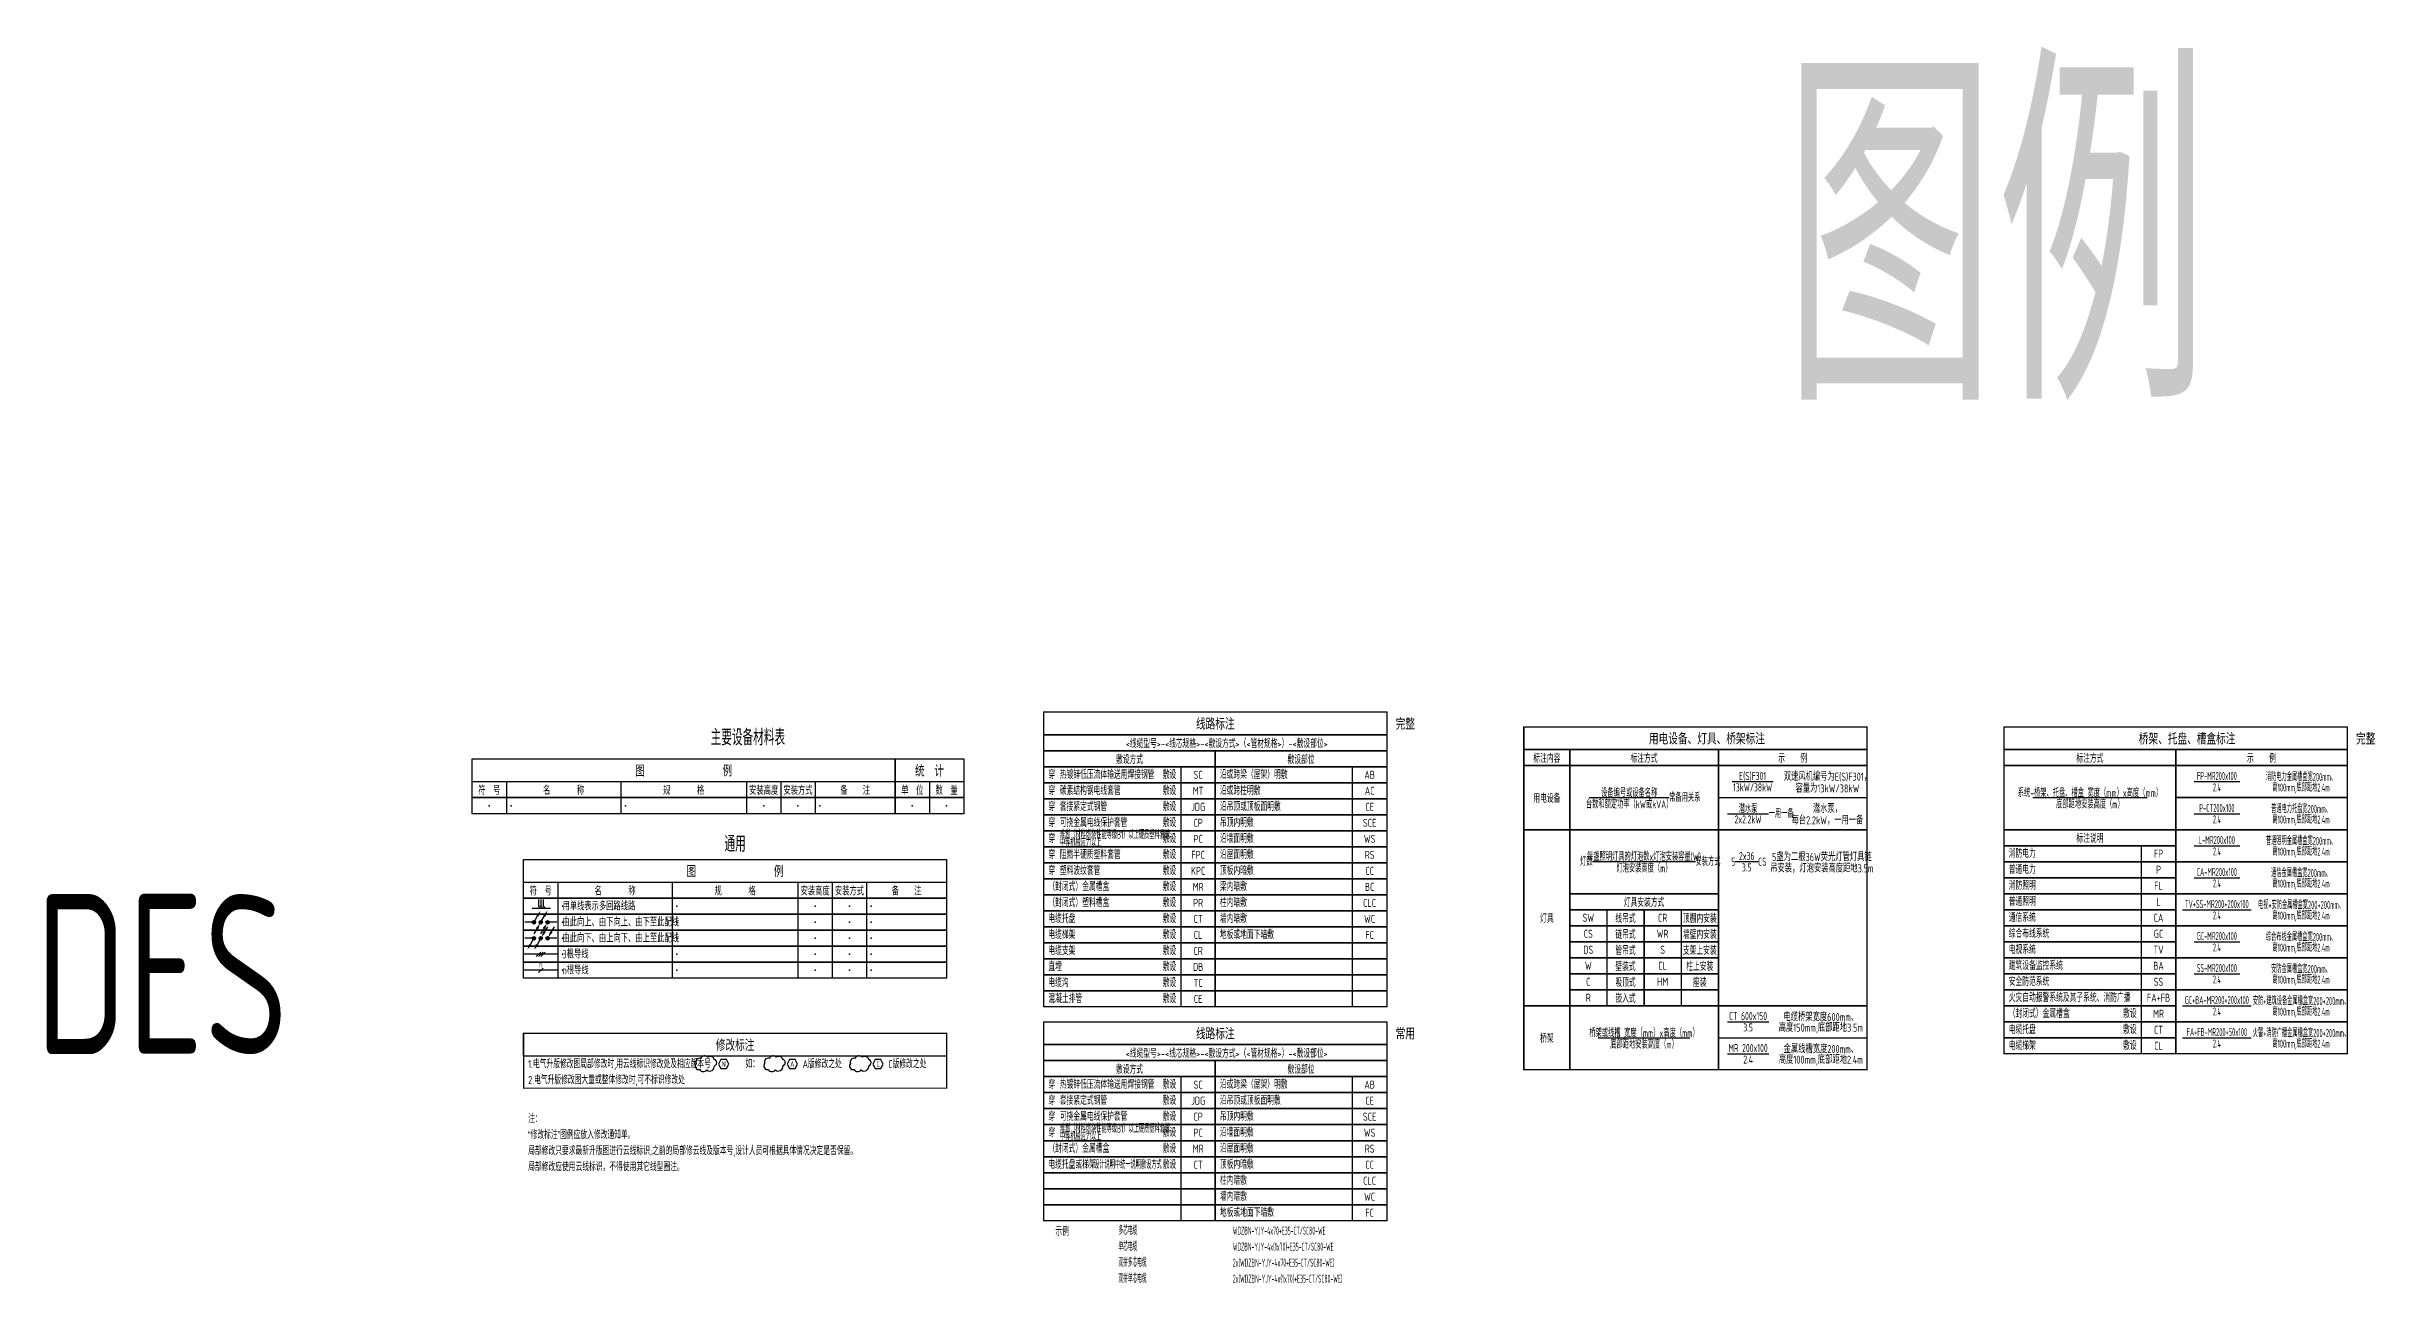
# Model space of a CAD drawing. Header units: millimetres. Extents: x -714894 to -525595, y 3400 to 234118.
# Drawn here: x -711959 to -610238, y 180025 to 234118 of the extents above; entities that cross this region are included whole.
import ezdxf
from ezdxf.enums import TextEntityAlignment as Align

# ---------------------------------------------------------------- set-up
doc = ezdxf.new("R2010")
doc.units = ezdxf.units.MM
doc.header["$LTSCALE"] = 500
for name, color, linetype in [('E-LITE-DIMS', 6, 'Continuous'), ('E-POWR-EQPM', 3, 'Continuous'), ('E-UNIV-DIAG', 2, 'Continuous'), ('E-UNIV-NOTE', 6, 'Continuous'), ('E-UNIV-REV', 6, 'Continuous'), ('E-UNIV-WIRE', 4, 'Continuous')]:
    doc.layers.add(name, color=color, linetype=linetype)
doc.styles.add('TH-STYLE3', font='tssdeng.shx', dxfattribs={"width": 0.65, "bigfont": 'tssdchn.shx'})

# ---------------------------------------------------------------- blocks, each defined once
blk = doc.blocks.new('E-BKTS1')
blk.add_line((0, -10), (185, -10))
at = {"linetype": 'Continuous'}
for p, q in [((15, -10), (15, -17)), ((65, -10), (65, -17)), ((120, -10), (120, -17)), ((135, -10), (135, -17)), ((150, -10), (150, -17))]:
    blk.add_line(p, q, dxfattribs=at)
blk.add_lwpolyline([(0, 0), (185, 0), (185, -17), (0, -17)], close=True)
at = {"layer": 'E-UNIV-NOTE', "style": 'TH-STYLE3', "width": 0.7}
for s, height, p in [('图                例', 5, (92.5, -5)), ('安装高度', 3.5, (127.5, -13.5)), ('安装方式', 3.5, (142.5, -13.5))]:
    blk.add_text(s, height=height, dxfattribs=at).set_placement(p, align=Align.MIDDLE)
at = {"layer": 'E-UNIV-NOTE', "linetype": 'Continuous', "style": 'TH-STYLE3', "width": 0.7}
for s, p in [('符  号', (7.5, -13.5)), ('名       称', (40, -13.5)), ('规       格', (92.5, -13.5)), ('备    注', (167.5, -13.5))]:
    blk.add_text(s, height=3.5, dxfattribs=at).set_placement(p, align=Align.MIDDLE)
blk = doc.blocks.new('E-BKTS2')
for p, q in [((0, 0), (185, 0)), ((0, -7), (0, 0)), ((185, 0), (185, -7)), ((185, -7), (0, -7))]:
    blk.add_line(p, q)
at = {"linetype": 'Continuous'}
for p, q in [((15, 0), (15, -7)), ((65, 0), (65, -7)), ((120, 0), (120, -7)), ((135, 0), (135, -7)), ((150, 0), (150, -7))]:
    blk.add_line(p, q, dxfattribs=at)
for p in [(7.5, -3.5), (17, -3.5), (67, -3.5), (127.5, -3.5), (142.5, -3.5), (152, -3.5)]:
    blk.add_point(p, dxfattribs=at)
blk = doc.blocks.new('E-BKTS4')
at = {"linetype": 'Continuous'}
blk.add_line((15, 0), (15, -7), dxfattribs=at)
blk.add_lwpolyline([(0, 0), (30, 0), (30, -7), (0, -7)], close=True)
for p in [(7.5, -3.5), (22.5, -3.5)]:
    blk.add_point(p, dxfattribs=at)
blk = doc.blocks.new('E-BKTS3')
blk.add_line((0, -10), (30, -10))
at = {"linetype": 'Continuous'}
blk.add_line((15, -10), (15, -17), dxfattribs=at)
blk.add_lwpolyline([(30, -17), (0, -17), (0, 0), (30, 0)], close=True)
at = {"layer": 'E-UNIV-NOTE', "linetype": 'Continuous', "style": 'TH-STYLE3', "width": 0.7}
for s, height, p in [('统  计', 5, (15, -5)), ('单  位', 3.5, (7.5, -13.5)), ('数  量', 3.5, (22.5, -13.5))]:
    blk.add_text(s, height=height, dxfattribs=at).set_placement(p, align=Align.MIDDLE)
blk = doc.blocks.new('E-ANNO12')
blk.add_lwpolyline([(-1.2, 2), (-2.3, 0), (-1.2, -2), (1.2, -2), (2.3, 0), (1.2, 2)], close=True)
at = {"style": 'TH-STYLE3', "width": 0.7}
blk.add_attdef('N', text='', height=2.5, dxfattribs=at).set_placement((0, 0), align=Align.MIDDLE)
blk = doc.blocks.new('E-BLEADER-1')
blk.add_line((0.4, 0.6), (1.6, 2.8))
at = {"const_width": 0.75}
blk.add_lwpolyline([(-0.4, 0, 1), (0.4, 0, 1)], format="xyb", close=True, dxfattribs=at)
blk.add_lwpolyline([(1.6, 2.8, 1.25, 0, 0), (2.9, 5, 0, 0, 0)], format="xyseb")
blk.add_circle((0, 0), 0.75)
blk = doc.blocks.new('E-BLEADER-2')
blk.add_line((-2.9, -5), (-1.6, -2.8))
at = {"const_width": 0.75}
blk.add_lwpolyline([(-0.4, 0, 1), (0.4, 0, 1)], format="xyb", close=True, dxfattribs=at)
blk.add_lwpolyline([(-1.6, -2.8, 1.25, 0, 0), (-0.4, -0.6, 0, 0, 0)], format="xyseb")
blk.add_circle((0, 0), 0.75)
blk = doc.blocks.new('E-anno03')
for p, q in [((-2, -1), (0, 1)), ((-1, -1), (1, 1)), ((0, -1), (2, 1))]:
    blk.add_line(p, q)
blk = doc.blocks.new('E-ANNO04')
blk.add_line((-1, -1), (1, 1))
at = {"style": 'TH-STYLE3', "width": 0.7}
blk.add_attdef('N', text='', height=2.5, dxfattribs=at).set_placement((0, 2.5), align=Align.MIDDLE)

msp = doc.modelspace()

# ---------------------------------------------------------------- linework, layer by layer
at = {"layer": 'E-POWR-EQPM'}
for p, q in [((-689920, 196420), (-690720, 196420)), ((-690445, 196820), (-690445, 196520)), ((-690345, 196420), (-690445, 196520)), ((-690345, 196820), (-690345, 196520)), ((-690345, 196520), (-690245, 196420)), ((-690245, 196820), (-690245, 196520)), ((-690245, 196520), (-690145, 196420)), ((-690645, 195820), (-691045, 195820)), ((-689645, 195820), (-690045, 195820)), ((-690645, 195120), (-691045, 195120)), ((-689645, 195120), (-690045, 195120))]:
    msp.add_line(p, q, dxfattribs=at)
at = {"layer": 'E-UNIV-DIAG'}
for p, q in [((-662345, 201920), (-662345, 202620)), ((-654845, 201920), (-654845, 202620)), ((-638845, 202670), (-638845, 203370)), ((-619845, 203370), (-611345, 203370)), ((-618845, 202670), (-618845, 203370)), ((-618845, 202670), (-611345, 202670)), ((-662345, 201220), (-662345, 201920)), ((-654845, 201220), (-654845, 201920)), ((-662345, 200520), (-662345, 201220)), ((-662345, 199820), (-662345, 200520)), ((-654845, 200520), (-654845, 201220)), ((-654845, 199820), (-654845, 200520)), ((-638845, 201270), (-632345, 201270)), ((-618845, 201270), (-611345, 201270)), ((-662345, 199120), (-662345, 199820)), ((-654845, 199120), (-654845, 199820)), ((-618845, 199870), (-611345, 199870)), ((-618845, 199170), (-618845, 199870)), ((-662345, 198420), (-662345, 199120)), ((-662345, 197720), (-662345, 198420)), ((-654845, 198420), (-654845, 199120)), ((-654845, 197720), (-654845, 198420)), ((-620345, 198470), (-620345, 199170)), ((-620345, 197770), (-620345, 198470)), ((-662345, 197020), (-662345, 197720)), ((-654845, 197020), (-654845, 197720)), ((-620345, 197070), (-620345, 197770)), ((-662345, 196320), (-662345, 197020)), ((-654845, 196320), (-654845, 197020)), ((-643720, 196370), (-643720, 195670)), ((-640470, 196370), (-640470, 195670)), ((-620345, 196370), (-620345, 197070)), ((-620345, 195670), (-620345, 196370)), ((-618845, 197070), (-611345, 197070)), ((-662345, 195620), (-662345, 196320)), ((-662345, 194920), (-662345, 195620)), ((-654845, 195620), (-654845, 196320)), ((-654845, 194920), (-654845, 195620)), ((-643720, 195670), (-643720, 194970)), ((-640470, 195670), (-640470, 194970)), ((-620345, 194970), (-620345, 195670)), ((-618845, 195670), (-611345, 195670)), ((-662345, 194220), (-662345, 194920)), ((-654845, 194220), (-654845, 194920)), ((-643720, 194970), (-643720, 194270)), ((-640470, 194970), (-640470, 194270)), ((-620345, 194270), (-620345, 194970)), ((-662345, 193520), (-662345, 194220)), ((-662345, 192820), (-662345, 193520)), ((-654845, 193520), (-654845, 194220)), ((-654845, 192820), (-654845, 193520)), ((-643720, 194270), (-643720, 193570)), ((-643720, 193570), (-643720, 192870)), ((-640470, 194270), (-640470, 193570)), ((-640470, 193570), (-640470, 192870)), ((-620345, 193570), (-620345, 194270)), ((-620345, 192870), (-620345, 193570)), ((-662345, 192120), (-662345, 192820)), ((-654845, 192120), (-654845, 192820)), ((-643720, 192870), (-643720, 192170)), ((-640470, 192870), (-640470, 192170)), ((-620345, 192170), (-620345, 192870)), ((-620345, 191470), (-620345, 192170)), ((-620345, 190770), (-620345, 191470)), ((-638845, 190770), (-632345, 190770)), ((-620345, 190070), (-620345, 190770)), ((-662345, 188370), (-662345, 189070)), ((-662345, 187670), (-662345, 188370)), ((-654845, 188370), (-654845, 189070)), ((-654845, 187670), (-654845, 188370)), ((-662345, 186970), (-662345, 187670)), ((-654845, 186970), (-654845, 187670)), ((-662345, 186270), (-662345, 186970)), ((-662345, 185570), (-662345, 186270)), ((-654845, 186270), (-654845, 186970)), ((-654845, 185570), (-654845, 186270)), ((-662345, 184870), (-662345, 185570)), ((-654845, 184870), (-654845, 185570)), ((-662345, 184170), (-662345, 184870)), ((-662345, 183470), (-662345, 184170)), ((-654845, 184170), (-654845, 184870)), ((-654845, 183470), (-654845, 184170)), ((-662345, 182770), (-662345, 183470)), ((-654845, 182770), (-654845, 183470))]:
    msp.add_line(p, q, dxfattribs=at)
at = {"layer": 'E-UNIV-DIAG', "const_width": 50}
for points in [[(-653345, 192120), (-668345, 192120), (-668345, 205020), (-653345, 205020)], [(-632345, 189370), (-647345, 189370), (-647345, 204370), (-632345, 204370)], [(-611345, 190070), (-626345, 190070), (-626345, 204370), (-611345, 204370)], [(-653345, 182770), (-668345, 182770), (-668345, 191470), (-653345, 191470)], [(-672595, 188570), (-691095, 188570), (-691095, 190970), (-672595, 190970)]]:
    msp.add_lwpolyline(points, close=True, dxfattribs=at)
at = {"layer": 'E-UNIV-DIAG'}
for points in [[(-653345, 204020), (-668345, 204020), (-668345, 205020), (-653345, 205020)], [(-653345, 203320), (-668345, 203320), (-668345, 204020), (-653345, 204020)], [(-632345, 203370), (-647345, 203370), (-647345, 204370), (-632345, 204370)], [(-611345, 203370), (-626345, 203370), (-626345, 204370), (-611345, 204370)], [(-660845, 202620), (-668345, 202620), (-668345, 203320), (-660845, 203320)], [(-660845, 201920), (-668345, 201920), (-668345, 202620), (-660845, 202620)], [(-653345, 202620), (-660845, 202620), (-660845, 203320), (-653345, 203320)], [(-653345, 201920), (-660845, 201920), (-660845, 202620), (-653345, 202620)], [(-645345, 202670), (-647345, 202670), (-647345, 203370), (-645345, 203370)], [(-645345, 199870), (-647345, 199870), (-647345, 202670), (-645345, 202670)], [(-638845, 202670), (-645345, 202670), (-645345, 203370), (-638845, 203370)], [(-638845, 199870), (-645345, 199870), (-645345, 202670), (-638845, 202670)], [(-632345, 202670), (-638845, 202670), (-638845, 203370), (-632345, 203370)], [(-632345, 199870), (-638845, 199870), (-638845, 202670), (-632345, 202670)], [(-618845, 202670), (-626345, 202670), (-626345, 203370), (-618845, 203370)], [(-618845, 199870), (-626345, 199870), (-626345, 202670), (-618845, 202670)], [(-611345, 202670), (-618845, 202670), (-618845, 203370), (-611345, 203370)], [(-618845, 202670), (-611345, 202670), (-611345, 201270), (-618845, 201270)], [(-660845, 201220), (-668345, 201220), (-668345, 201920), (-660845, 201920)], [(-653345, 201220), (-660845, 201220), (-660845, 201920), (-653345, 201920)], [(-660845, 200520), (-668345, 200520), (-668345, 201220), (-660845, 201220)], [(-660845, 199820), (-668345, 199820), (-668345, 200520), (-660845, 200520)], [(-653345, 200520), (-660845, 200520), (-660845, 201220), (-653345, 201220)], [(-653345, 199820), (-660845, 199820), (-660845, 200520), (-653345, 200520)], [(-618845, 201270), (-611345, 201270), (-611345, 199870), (-618845, 199870)], [(-660845, 199120), (-668345, 199120), (-668345, 199820), (-660845, 199820)], [(-653345, 199120), (-660845, 199120), (-660845, 199820), (-653345, 199820)], [(-645345, 192170), (-647345, 192170), (-647345, 199870), (-645345, 199870)], [(-638845, 197070), (-645345, 197070), (-645345, 199870), (-638845, 199870)], [(-632345, 192170), (-638845, 192170), (-638845, 199870), (-632345, 199870)], [(-618845, 199170), (-626345, 199170), (-626345, 199870), (-618845, 199870)], [(-618845, 199870), (-611345, 199870), (-611345, 198470), (-618845, 198470)], [(-660845, 198420), (-668345, 198420), (-668345, 199120), (-660845, 199120)], [(-660845, 197720), (-668345, 197720), (-668345, 198420), (-660845, 198420)], [(-653345, 198420), (-660845, 198420), (-660845, 199120), (-653345, 199120)], [(-653345, 197720), (-660845, 197720), (-660845, 198420), (-653345, 198420)], [(-618845, 198470), (-626345, 198470), (-626345, 199170), (-618845, 199170)], [(-618845, 197770), (-626345, 197770), (-626345, 198470), (-618845, 198470)], [(-618845, 198470), (-611345, 198470), (-611345, 197070), (-618845, 197070)], [(-660845, 197020), (-668345, 197020), (-668345, 197720), (-660845, 197720)], [(-653345, 197020), (-660845, 197020), (-660845, 197720), (-653345, 197720)], [(-618845, 197070), (-626345, 197070), (-626345, 197770), (-618845, 197770)], [(-660845, 196320), (-668345, 196320), (-668345, 197020), (-660845, 197020)], [(-653345, 196320), (-660845, 196320), (-660845, 197020), (-653345, 197020)], [(-638845, 196370), (-645345, 196370), (-645345, 197070), (-638845, 197070)], [(-642095, 195670), (-645345, 195670), (-645345, 196370), (-642095, 196370)], [(-638845, 195670), (-642095, 195670), (-642095, 196370), (-638845, 196370)], [(-618845, 196370), (-626345, 196370), (-626345, 197070), (-618845, 197070)], [(-618845, 195670), (-626345, 195670), (-626345, 196370), (-618845, 196370)], [(-618845, 197070), (-611345, 197070), (-611345, 195670), (-618845, 195670)], [(-660845, 195620), (-668345, 195620), (-668345, 196320), (-660845, 196320)], [(-660845, 194920), (-668345, 194920), (-668345, 195620), (-660845, 195620)], [(-653345, 195620), (-660845, 195620), (-660845, 196320), (-653345, 196320)], [(-653345, 194920), (-660845, 194920), (-660845, 195620), (-653345, 195620)], [(-642095, 194970), (-645345, 194970), (-645345, 195670), (-642095, 195670)], [(-638845, 194970), (-642095, 194970), (-642095, 195670), (-638845, 195670)], [(-618845, 194970), (-626345, 194970), (-626345, 195670), (-618845, 195670)], [(-618845, 195670), (-611345, 195670), (-611345, 194270), (-618845, 194270)], [(-660845, 194220), (-668345, 194220), (-668345, 194920), (-660845, 194920)], [(-653345, 194220), (-660845, 194220), (-660845, 194920), (-653345, 194920)], [(-642095, 194270), (-645345, 194270), (-645345, 194970), (-642095, 194970)], [(-638845, 194270), (-642095, 194270), (-642095, 194970), (-638845, 194970)], [(-618845, 194270), (-626345, 194270), (-626345, 194970), (-618845, 194970)], [(-660845, 193520), (-668345, 193520), (-668345, 194220), (-660845, 194220)], [(-660845, 192820), (-668345, 192820), (-668345, 193520), (-660845, 193520)], [(-653345, 193520), (-660845, 193520), (-660845, 194220), (-653345, 194220)], [(-653345, 192820), (-660845, 192820), (-660845, 193520), (-653345, 193520)], [(-642095, 193570), (-645345, 193570), (-645345, 194270), (-642095, 194270)], [(-642095, 192870), (-645345, 192870), (-645345, 193570), (-642095, 193570)], [(-638845, 193570), (-642095, 193570), (-642095, 194270), (-638845, 194270)], [(-638845, 192870), (-642095, 192870), (-642095, 193570), (-638845, 193570)], [(-618845, 193570), (-626345, 193570), (-626345, 194270), (-618845, 194270)], [(-618845, 192870), (-626345, 192870), (-626345, 193570), (-618845, 193570)], [(-618845, 194270), (-611345, 194270), (-611345, 192870), (-618845, 192870)], [(-660845, 192120), (-668345, 192120), (-668345, 192820), (-660845, 192820)], [(-653345, 192120), (-660845, 192120), (-660845, 192820), (-653345, 192820)], [(-642095, 192170), (-645345, 192170), (-645345, 192870), (-642095, 192870)], [(-638845, 192170), (-642095, 192170), (-642095, 192870), (-638845, 192870)], [(-618845, 192170), (-626345, 192170), (-626345, 192870), (-618845, 192870)], [(-618845, 192870), (-611345, 192870), (-611345, 191470), (-618845, 191470)], [(-653345, 190470), (-668345, 190470), (-668345, 191470), (-653345, 191470)], [(-645345, 189370), (-647345, 189370), (-647345, 192170), (-645345, 192170)], [(-638845, 189370), (-645345, 189370), (-645345, 192170), (-638845, 192170)], [(-632345, 189370), (-638845, 189370), (-638845, 192170), (-632345, 192170)], [(-618845, 191470), (-626345, 191470), (-626345, 192170), (-618845, 192170)], [(-618845, 190770), (-626345, 190770), (-626345, 191470), (-618845, 191470)], [(-618845, 191470), (-611345, 191470), (-611345, 190070), (-618845, 190070)], [(-672595, 189970), (-691095, 189970), (-691095, 190970), (-672595, 190970)], [(-653345, 189770), (-668345, 189770), (-668345, 190470), (-653345, 190470)], [(-618845, 190070), (-626345, 190070), (-626345, 190770), (-618845, 190770)], [(-660845, 189070), (-668345, 189070), (-668345, 189770), (-660845, 189770)], [(-653345, 189070), (-660845, 189070), (-660845, 189770), (-653345, 189770)], [(-660845, 188370), (-668345, 188370), (-668345, 189070), (-660845, 189070)], [(-660845, 187670), (-668345, 187670), (-668345, 188370), (-660845, 188370)], [(-653345, 188370), (-660845, 188370), (-660845, 189070), (-653345, 189070)], [(-653345, 187670), (-660845, 187670), (-660845, 188370), (-653345, 188370)], [(-660845, 186970), (-668345, 186970), (-668345, 187670), (-660845, 187670)], [(-653345, 186970), (-660845, 186970), (-660845, 187670), (-653345, 187670)], [(-660845, 186270), (-668345, 186270), (-668345, 186970), (-660845, 186970)], [(-660845, 185570), (-668345, 185570), (-668345, 186270), (-660845, 186270)], [(-653345, 186270), (-660845, 186270), (-660845, 186970), (-653345, 186970)], [(-653345, 185570), (-660845, 185570), (-660845, 186270), (-653345, 186270)], [(-660845, 184870), (-668345, 184870), (-668345, 185570), (-660845, 185570)], [(-653345, 184870), (-660845, 184870), (-660845, 185570), (-653345, 185570)], [(-660845, 184170), (-668345, 184170), (-668345, 184870), (-660845, 184870)], [(-660845, 183470), (-668345, 183470), (-668345, 184170), (-660845, 184170)], [(-653345, 184170), (-660845, 184170), (-660845, 184870), (-653345, 184870)], [(-653345, 183470), (-660845, 183470), (-660845, 184170), (-653345, 184170)], [(-660845, 182770), (-668345, 182770), (-668345, 183470), (-660845, 183470)], [(-653345, 182770), (-660845, 182770), (-660845, 183470), (-653345, 183470)]]:
    msp.add_lwpolyline(points, close=True, dxfattribs=at)
at = {"layer": 'E-UNIV-NOTE'}
for p, q in [((-638245, 201970), (-636445, 201970)), ((-618043, 201970), (-616043, 201970)), ((-644495, 201270), (-640995, 201270)), ((-638445, 200570), (-636645, 200570)), ((-625095, 201270), (-620095, 201270)), ((-618043, 200570), (-616043, 200570)), ((-639845, 198470), (-644345, 198470)), ((-637104, 198470), (-638104, 198470)), ((-618043, 199170), (-616043, 199170)), ((-618043, 197770), (-616043, 197770)), ((-618543, 196370), (-615543, 196370)), ((-618043, 194970), (-616043, 194970)), ((-618043, 193570), (-616043, 193570)), ((-638443, 191470), (-636643, 191470)), ((-618543, 192170), (-615543, 192170)), ((-644095, 190770), (-640095, 190770)), ((-618543, 190770), (-615543, 190770)), ((-638443, 190070), (-636643, 190070))]:
    msp.add_line(p, q, dxfattribs=at)
at = {"layer": 'E-UNIV-REV'}
for points in [[(-682752, 189542, 0.7220598), (-682750, 189823, 0.5205671), (-683043, 189917, 0.5205671), (-683354, 189870, 0.6294981), (-683553, 189644, 0.7100987), (-683392, 189380, 0.5205671), (-683081, 189361, 0.6745122), (-682752, 189542)], [(-679752, 189542, 0.7220598), (-679750, 189823, 0.5205671), (-680043, 189917, 0.5205671), (-680354, 189870, 0.6294981), (-680553, 189644, 0.7100987), (-680392, 189380, 0.5205671), (-680081, 189361, 0.6745122), (-679752, 189542)], [(-676002, 189542, 0.7220598), (-676000, 189823, 0.5205671), (-676293, 189917, 0.5205671), (-676604, 189870, 0.6294981), (-676803, 189644, 0.7100987), (-676642, 189380, 0.5205671), (-676331, 189361, 0.6745122), (-676002, 189542)]]:
    msp.add_lwpolyline(points, format="xyb", close=True, dxfattribs=at)
at = {"layer": 'E-UNIV-WIRE'}
for p, q in [((-689595, 194420), (-691095, 194420)), ((-689595, 193720), (-691095, 193720))]:
    msp.add_line(p, q, dxfattribs=at)

# ---------------------------------------------------------------- block references
at = {"layer": 'E-LITE-DIMS', "xscale": 100, "yscale": 100, "zscale": 100}
msp.add_blockref('E-anno03', (-690345, 194420), dxfattribs=at)
msp.add_blockref('E-ANNO04', (-690345, 193720), dxfattribs=at).add_auto_attribs({'N': 'n'})
at = {"layer": 'E-POWR-EQPM', "xscale": 100, "yscale": 100, "zscale": 100}
for name, p in [('E-BLEADER-1', (-690645, 195820)), ('E-BLEADER-1', (-690345, 195820)), ('E-BLEADER-2', (-690345, 195820)), ('E-BLEADER-2', (-690045, 195820))]:
    msp.add_blockref(name, p, dxfattribs=at)
at = {"layer": 'E-POWR-EQPM', "xscale": 100, "yscale": 100, "zscale": 100, "rotation": 180}
for name, p in [('E-BLEADER-2', (-690345, 195120)), ('E-BLEADER-2', (-690045, 195120)), ('E-BLEADER-1', (-690645, 195120)), ('E-BLEADER-1', (-690345, 195120))]:
    msp.add_blockref(name, p, dxfattribs=at)
at = {"layer": 'E-UNIV-DIAG', "xscale": 100, "yscale": 100, "zscale": 100}
for name, p in [('E-BKTS1', (-693345, 202970)), ('E-BKTS3', (-674845, 202970)), ('E-BKTS2', (-693345, 201270)), ('E-BKTS4', (-674845, 201270)), ('E-BKTS1', (-691095, 198570)), ('E-BKTS2', (-691095, 196870)), ('E-BKTS2', (-691095, 196170)), ('E-BKTS2', (-691095, 195470)), ('E-BKTS2', (-691095, 194770)), ('E-BKTS2', (-691095, 194070))]:
    msp.add_blockref(name, p, dxfattribs=at)
at = {"layer": 'E-UNIV-REV', "xscale": 100, "yscale": 100, "zscale": 100}
for p, values in [((-682345, 189620), {'N': 'N'}), ((-679345, 189620), {'N': 'A'}), ((-675595, 189620), {'N': 'C'})]:
    msp.add_blockref('E-ANNO12', p, dxfattribs=at).add_auto_attribs(values)

# ---------------------------------------------------------------- texts
at = {"layer": 'E-UNIV-NOTE', "style": 'TH-STYLE3'}
for s, height, width, p in [('图例', 14000, 0.7, (-626685, 226390)), ('线路标注', 500, 0.65, (-660845, 204520)), ('完整', 500, 0.65, (-652535, 204520)), ('主要设备材料表', 700, 0.7, (-681287, 203942)), ('<线缆型号>-<线芯规格>-<敷设方式>（<管材规格>）-<敷设部位>', 350, 0.65, (-660345, 203670)), ('用电设备、灯具、桥架标注', 500, 0.65, (-639345, 203870)), ('桥架、托盘、槽盒标注', 500, 0.65, (-618345, 203870)), ('完整', 500, 0.65, (-610535, 203870)), ('敷设方式', 350, 0.65, (-664595, 202970)), ('SC', 350, 0.65, (-661595, 202270)), ('敷设部位', 350, 0.65, (-657095, 202970)), ('AB', 350, 0.65, (-654095, 202270)), ('标注内容', 350, 0.65, (-646345, 203020)), ('标注方式', 350, 0.65, (-642095, 203020)), ('E(S)F301', 350, 0.6, (-637345, 202220)), ('示    例', 350, 0.65, (-635595, 203020)), ('双速风机编号为E(S)F301，', 350, 0.7, (-634074, 202220)), ('标注方式', 350, 0.65, (-622595, 203020)), ('示    例', 350, 0.65, (-615095, 203020)), ('MT', 350, 0.65, (-661595, 201570)), ('AC', 350, 0.65, (-654095, 201570)), ('用电设备', 350, 0.65, (-646345, 201270)), ('设备编号或设备名称', 350, 0.6, (-642745, 201520)), ('13kW/38kW', 350, 0.6, (-637345, 201720)), ('容量为13kW/38kW', 350, 0.7, (-634074, 201720)), ('系统-桥架、托盘、槽盒 宽度（mm）x高度（mm）', 350, 0.6, (-622595, 201520)), ('FP-MR200x100', 350, 0.5, (-617043, 202220)), ('2.4', 350, 0.5, (-617043, 201720)), ('消防电力金属槽盒宽200mm、', 350, 0.5, (-613363, 202220)), ('高100mm,底部距地2.4m', 350, 0.5, (-613363, 201720)), ('JDG', 350, 0.65, (-661595, 200870)), ('CE', 350, 0.65, (-654095, 200870)), ('台数和额定功率（kW或kVA）', 350, 0.6, (-642745, 201020)), ('2x2.2kW', 350, 0.6, (-637545, 200320)), ('潜水泵', 350, 0.6, (-637545, 200820)), ('每台2.2kW，一用一备', 350, 0.7, (-634074, 200320)), ('潜水泵，', 350, 0.7, (-634074, 200820)), ('底部距地安装高度（m）', 350, 0.6, (-622595, 201020)), ('P-CT200x100', 350, 0.5, (-617043, 200820)), ('2.4', 350, 0.5, (-617043, 200320)), ('普通电力托盘宽200mm、', 350, 0.5, (-613363, 200820)), ('高100mm,底部距地2.4m', 350, 0.5, (-613363, 200320)), ('通用', 700, 0.7, (-681845, 199270)), ('CP', 350, 0.65, (-661595, 200170)), ('PC', 350, 0.65, (-661595, 199470)), ('SCE', 350, 0.65, (-654095, 200170)), ('WS', 350, 0.65, (-654095, 199470)), ('标注说明', 350, 0.65, (-622595, 199520)), ('L-MR200x100', 350, 0.5, (-617043, 199420)), ('普通照明金属槽盒宽200mm、', 350, 0.5, (-613363, 199420)), ('FPC', 350, 0.65, (-661595, 198770)), ('RS', 350, 0.65, (-654095, 198770)), ('每盏照明灯具的灯泡数x灯泡安装容量(W)', 350, 0.6, (-642095, 198720)), ('灯泡安装高度（m）', 350, 0.6, (-642095, 198220)), ('2x36', 350, 0.6, (-637604, 198720)), ('3.5', 350, 0.6, (-637604, 198220)), ('吊安装，灯泡安装高度距地3.5m', 350, 0.7, (-634318, 198220)), ('5盏为二根36W荧光灯管灯具链', 350, 0.7, (-634318, 198720)), ('FP', 350, 0.65, (-619595, 198820)), ('2.4', 350, 0.5, (-617043, 198920)), ('高100mm,底部距地2.4m', 350, 0.5, (-613363, 198920)), ('KPC', 350, 0.65, (-661595, 198070)), ('MR', 350, 0.65, (-661595, 197370)), ('BC', 350, 0.65, (-654095, 197370)), ('CC', 350, 0.65, (-654095, 198070)), ('FL', 350, 0.65, (-619595, 197420)), ('P', 350, 0.65, (-619595, 198120)), ('CA-MR200x100', 350, 0.5, (-617043, 198020)), ('2.4', 350, 0.5, (-617043, 197520)), ('通信金属槽盒宽200mm、', 350, 0.5, (-613363, 198020)), ('高100mm,底部距地2.4m', 350, 0.5, (-613363, 197520)), ('DES', 7000, 0.7, (-706924, 193567)), ('PR', 350, 0.65, (-661595, 196670)), ('CLC', 350, 0.65, (-654095, 196670)), ('灯具安装方式', 350, 0.65, (-642095, 196720)), ('L', 350, 0.65, (-619595, 196720)), ('TV+SS-MR200+200x100', 350, 0.5, (-617043, 196620)), ('电视+安防金属槽盒宽200+200mm、', 350, 0.5, (-613363, 196620)), ('高100mm,底部距地2.4m', 350, 0.5, (-613363, 196120)), ('CT', 350, 0.65, (-661595, 195970)), ('CL', 350, 0.65, (-661595, 195270)), ('WC', 350, 0.65, (-654095, 195970)), ('FC', 350, 0.65, (-654095, 195270)), ('灯具', 350, 0.65, (-646345, 196020)), ('SW', 350, 0.65, (-644532, 196020)), ('CS', 350, 0.65, (-644532, 195320)), ('链吊式', 350, 0.65, (-642907, 195320)), ('线吊式', 350, 0.65, (-642907, 196020)), ('WR', 350, 0.65, (-641282, 195320)), ('CR', 350, 0.65, (-641282, 196020)), ('墙壁内安装', 350, 0.65, (-639657, 195320)), ('顶棚内安装', 350, 0.65, (-639657, 196020)), ('CA', 350, 0.65, (-619595, 196020)), ('GC', 350, 0.65, (-619595, 195320)), ('GC-MR200x100', 350, 0.5, (-617043, 195220)), ('2.4', 350, 0.5, (-617043, 196120)), ('综合布线金属槽盒宽200mm、', 350, 0.5, (-613363, 195220)), ('CR', 350, 0.65, (-661595, 194570)), ('DS', 350, 0.65, (-644532, 194620)), ('管吊式', 350, 0.65, (-642907, 194620)), ('S', 350, 0.65, (-641282, 194620)), ('支架上安装', 350, 0.65, (-639657, 194620)), ('TV', 350, 0.65, (-619595, 194620)), ('2.4', 350, 0.5, (-617043, 194720)), ('高100mm,底部距地2.4m', 350, 0.5, (-613363, 194720)), ('DB', 350, 0.65, (-661595, 193870)), ('TC', 350, 0.65, (-661595, 193170)), ('W', 350, 0.65, (-644532, 193920)), ('C', 350, 0.65, (-644532, 193220)), ('壁装式', 350, 0.65, (-642907, 193920)), ('吸顶式', 350, 0.65, (-642907, 193220)), ('HM', 350, 0.65, (-641282, 193220)), ('CL', 350, 0.65, (-641282, 193920)), ('柱上安装', 350, 0.65, (-639657, 193920)), ('座装', 350, 0.65, (-639657, 193220)), ('BA', 350, 0.65, (-619595, 193920)), ('SS', 350, 0.65, (-619595, 193220)), ('SS-MR200x100', 350, 0.5, (-617043, 193820)), ('2.4', 350, 0.5, (-617043, 193320)), ('安防金属槽盒宽200mm、', 350, 0.5, (-613363, 193820)), ('高100mm,底部距地2.4m', 350, 0.5, (-613363, 193320)), ('CE', 350, 0.65, (-661595, 192470)), ('R', 350, 0.65, (-644532, 192520)), ('嵌入式', 350, 0.65, (-642907, 192520)), ('FA+FB', 350, 0.65, (-619595, 192520)), ('GC+BA-MR200+200x100', 350, 0.5, (-617043, 192420)), ('安防+建筑设备金属槽盒宽200+200mm、', 350, 0.5, (-613363, 192420)), ('线路标注', 500, 0.65, (-660845, 190970)), ('常用', 500, 0.65, (-652535, 190970)), ('CT 600x150', 350, 0.6, (-637543, 191720)), ('3.5', 350, 0.6, (-637543, 191220)), ('高度150mm,底部距地3.5m', 350, 0.7, (-634363, 191220)), ('电缆桥架宽度600mm、', 350, 0.7, (-634363, 191720)), ('MR', 350, 0.65, (-619595, 191820)), ('CT', 350, 0.65, (-619595, 191120)), ('2.4', 350, 0.5, (-617043, 191920)), ('高100mm,底部距地2.4m', 350, 0.5, (-613363, 191920)), ('修改标注', 500, 0.65, (-681845, 190470)), ('<线缆型号>-<线芯规格>-<敷设方式>（<管材规格>）-<敷设部位>', 350, 0.65, (-660345, 190120)), ('桥架', 350, 0.65, (-646345, 190770)), ('桥架或线槽 宽度（mm）x高度（mm）', 350, 0.6, (-642095, 191020)), ('底部距地安装高度（m）', 350, 0.6, (-642095, 190520)), ('MR 200x100', 350, 0.6, (-637543, 190320)), ('金属线槽宽度200mm、', 350, 0.7, (-634363, 190320)), ('CL', 350, 0.65, (-619595, 190420)), ('FA+FB-MR200+50x100', 350, 0.5, (-617043, 191020)), ('2.4', 350, 0.5, (-617043, 190520)), ('火警+消防广播金属槽盒宽200+200mm、', 350, 0.5, (-613363, 191020)), ('高100mm,底部距地2.4m', 350, 0.5, (-613363, 190520)), ('敷设方式', 350, 0.65, (-664595, 189420)), ('敷设部位', 350, 0.65, (-657095, 189420)), ('2.4', 350, 0.6, (-637543, 189820)), ('高度100mm,底部距地2.4m', 350, 0.7, (-634363, 189820)), ('JDG', 350, 0.65, (-661595, 188020)), ('SC', 350, 0.65, (-661595, 188720)), ('AB', 350, 0.65, (-654095, 188720)), ('CE', 350, 0.65, (-654095, 188020)), ('CP', 350, 0.65, (-661595, 187320)), ('SCE', 350, 0.65, (-654095, 187320)), ('PC', 350, 0.65, (-661595, 186620)), ('WS', 350, 0.65, (-654095, 186620)), ('MR', 350, 0.65, (-661595, 185920)), ('CT', 350, 0.65, (-661595, 185220)), ('RS', 350, 0.65, (-654095, 185920)), ('CC', 350, 0.65, (-654095, 185220)), ('CLC', 350, 0.65, (-654095, 184520)), ('WC', 350, 0.65, (-654095, 183820)), ('FC', 350, 0.65, (-654095, 183120)), ('示例', 350, 0.65, (-667542, 182335))]:
    msp.add_text(s, height=height, dxfattribs=dict(at, width=width)).set_placement(p, align=Align.MIDDLE)
for s, width, p in [('穿', 0.65, (-668145, 202270)), ('热镀锌低压流体输送用焊接钢管', 0.65, (-667645, 202270)), ('敷设', 0.65, (-663145, 202270)), ('沿或跨梁（屋架）明敷', 0.65, (-660645, 202270)), ('穿', 0.65, (-668145, 201570)), ('碳素结构钢电线套管', 0.65, (-667645, 201570)), ('敷设', 0.65, (-663145, 201570)), ('沿或跨柱明敷', 0.65, (-660645, 201570)), ('常备用关系', 0.6, (-640995, 201270)), ('穿', 0.65, (-668145, 200870)), ('套接紧定式钢管', 0.65, (-667645, 200870)), ('敷设', 0.65, (-663145, 200870)), ('沿吊顶或顶板面明敷', 0.65, (-660645, 200870)), ('一用一备', 0.6, (-636645, 200570)), ('穿', 0.65, (-668145, 200170)), ('穿', 0.65, (-668145, 199470)), ('难燃（材料燃烧性能等级B1）以上硬质塑料套管', 0.5, (-667645, 199645)), ('可挠金属电线保护套管', 0.65, (-667645, 200170)), ('中等机械应力以上', 0.5, (-667645, 199295)), ('敷设', 0.65, (-663145, 200170)), ('敷设', 0.65, (-663145, 199470)), ('沿墙面明敷', 0.65, (-660645, 199470)), ('吊顶内明敷', 0.65, (-660645, 200170)), ('穿', 0.65, (-668145, 198770)), ('阻燃半硬质塑料套管', 0.65, (-667645, 198770)), ('敷设', 0.65, (-663145, 198770)), ('沿屋面明敷', 0.65, (-660645, 198770)), ('安装方式', 0.6, (-639845, 198470)), ('CS', 0.6, (-637104, 198470)), ('消防电力', 0.65, (-626145, 198820)), ('穿', 0.65, (-668145, 198070)), ('（封闭式）金属槽盒', 0.65, (-668145, 197370)), ('塑料波纹套管', 0.65, (-667645, 198070)), ('敷设', 0.65, (-663145, 198070)), ('敷设', 0.65, (-663145, 197370)), ('梁内暗敷', 0.65, (-660645, 197370)), ('顶板内暗敷', 0.65, (-660645, 198070)), ('消防照明', 0.65, (-626145, 197420)), ('普通电力', 0.65, (-626145, 198120)), ('用单线表示多回路线路', 0.7, (-689395, 196520)), ('（封闭式）塑料槽盒', 0.65, (-668145, 196670)), ('敷设', 0.65, (-663145, 196670)), ('柱内暗敷', 0.65, (-660645, 196670)), ('普通照明', 0.65, (-626145, 196720)), ('由此向上、由下向上、由下至此配线', 0.7, (-689395, 195820)), ('由此向下、由上向下、由上至此配线', 0.7, (-689395, 195120)), ('电缆托盘', 0.65, (-668145, 195970)), ('电缆梯架', 0.65, (-668145, 195270)), ('敷设', 0.65, (-663145, 195970)), ('敷设', 0.65, (-663145, 195270)), ('墙内暗敷', 0.65, (-660645, 195970)), ('地板或地面下暗敷', 0.65, (-660645, 195270)), ('通信系统', 0.65, (-626145, 196020)), ('综合布线系统', 0.65, (-626145, 195320)), ('3根导线', 0.7, (-689395, 194420)), ('电缆支架', 0.65, (-668145, 194570)), ('敷设', 0.65, (-663145, 194570)), ('电视系统', 0.65, (-626145, 194620)), ('n根导线', 0.7, (-689395, 193720)), ('直埋', 0.65, (-668145, 193870)), ('电缆沟', 0.65, (-668145, 193170)), ('敷设', 0.65, (-663145, 193870)), ('敷设', 0.65, (-663145, 193170)), ('建筑设备监控系统', 0.65, (-626145, 193920)), ('安全防范系统', 0.65, (-626145, 193220)), ('混凝土排管', 0.65, (-668145, 192470)), ('敷设', 0.65, (-663145, 192470)), ('火灾自动报警系统及其子系统、消防广播', 0.65, (-626145, 192520)), ('电缆托盘', 0.65, (-626145, 191120)), ('（封闭式）金属槽盒', 0.65, (-626145, 191820)), ('敷设', 0.65, (-621145, 191820)), ('敷设', 0.65, (-621145, 191120)), ('电缆梯架', 0.65, (-626145, 190420)), ('敷设', 0.65, (-621145, 190420)), ('1.电气升版修改图局部修改时,用云线标识修改处及相应版本号', 0.65, (-690895, 189620)), ('2.电气升版修改图大量或整体修改时,可不标识修改处', 0.65, (-690895, 188920)), ('穿', 0.65, (-668145, 188720)), ('穿', 0.65, (-668145, 188020)), ('套接紧定式钢管', 0.65, (-667645, 188020)), ('热镀锌低压流体输送用焊接钢管', 0.65, (-667645, 188720)), ('敷设', 0.65, (-663145, 188720)), ('敷设', 0.65, (-663145, 188020)), ('沿或跨梁（屋架）明敷', 0.65, (-660645, 188720)), ('沿吊顶或顶板面明敷', 0.65, (-660645, 188020)), ('注：', 0.65, (-690895, 187220)), ('穿', 0.65, (-668145, 187320)), ('可挠金属电线保护套管', 0.65, (-667645, 187320)), ('敷设', 0.65, (-663145, 187320)), ('吊顶内明敷', 0.65, (-660645, 187320)), ('“修改标注”图例应放入修改通知单。', 0.65, (-690895, 186520)), ('穿', 0.65, (-668145, 186620)), ('难燃（材料燃烧性能等级B1）以上硬质塑料套管', 0.5, (-667645, 186795)), ('中等机械应力以上', 0.5, (-667645, 186445)), ('敷设', 0.65, (-663145, 186620)), ('沿墙面明敷', 0.65, (-660645, 186620)), ('局部修改只要求最新升版图进行云线标识;之前的局部修云线及版本号,设计人员可根据具体情况决定是否保留。', 0.65, (-690895, 185820)), ('局部修改应使用云线标识，不得使用其它线型圈注。', 0.65, (-690895, 185120)), ('电缆托盘或梯架', 0.65, (-668145, 185220)), ('（封闭式）金属槽盒', 0.65, (-668145, 185920)), ('敷设', 0.65, (-663145, 185920)), ('敷设', 0.65, (-663145, 185220)), ('沿屋面明敷', 0.65, (-660645, 185920)), ('顶板内暗敷', 0.65, (-660645, 185220)), ('柱内暗敷', 0.65, (-660645, 184520)), ('墙内暗敷', 0.65, (-660645, 183820)), ('地板或地面下暗敷', 0.65, (-660645, 183120)), ('多芯电缆', 0.45, (-665079, 182335)), ('WDZBN-YJY-4x70+E35-CT/SC80-WE', 0.45, (-660079, 182335)), ('双拼多芯电缆', 0.45, (-665079, 180935)), ('单芯电缆', 0.45, (-665079, 181635)), ('WDZBN-YJY-4x(1x70)+E35-CT/SC80-WE', 0.45, (-660079, 181635)), ('2x(WDZBN-YJY-4x70+E35-CT/SC80-WE)', 0.45, (-660079, 180935)), ('双拼单芯电缆', 0.45, (-665079, 180235)), ('2x(WDZBN-YJY-4x(1x70)+E35-CT/SC80-WE)', 0.45, (-660079, 180235))]:
    msp.add_text(s, height=350, dxfattribs=dict(at, width=width)).set_placement(p, align=Align.MIDDLE_LEFT)
at = {"layer": 'E-UNIV-NOTE', "style": 'TH-STYLE3', "width": 0.6}
for s, p in [('灯数', (-644345, 198470)), ('5', (-638104, 198470))]:
    msp.add_text(s, height=350, dxfattribs=at).set_placement(p, align=Align.MIDDLE_RIGHT)
at = {"layer": 'E-UNIV-NOTE', "color": 1, "style": 'TH-STYLE3', "width": 0.5}
msp.add_text('设计说明中统一说明敷设方式', height=350, dxfattribs=at).set_placement((-666145, 185220), align=Align.MIDDLE_LEFT)
at = {"layer": 'E-UNIV-REV', "style": 'TH-STYLE3', "width": 0.65}
for s, p in [('如：', (-681395, 189620)), ('A版修改之处', (-678895, 189620)), ('C版修改之处', (-675145, 189620))]:
    msp.add_text(s, height=350, dxfattribs=at).set_placement(p, align=Align.MIDDLE_LEFT)

doc.saveas('drawing.dxf')
